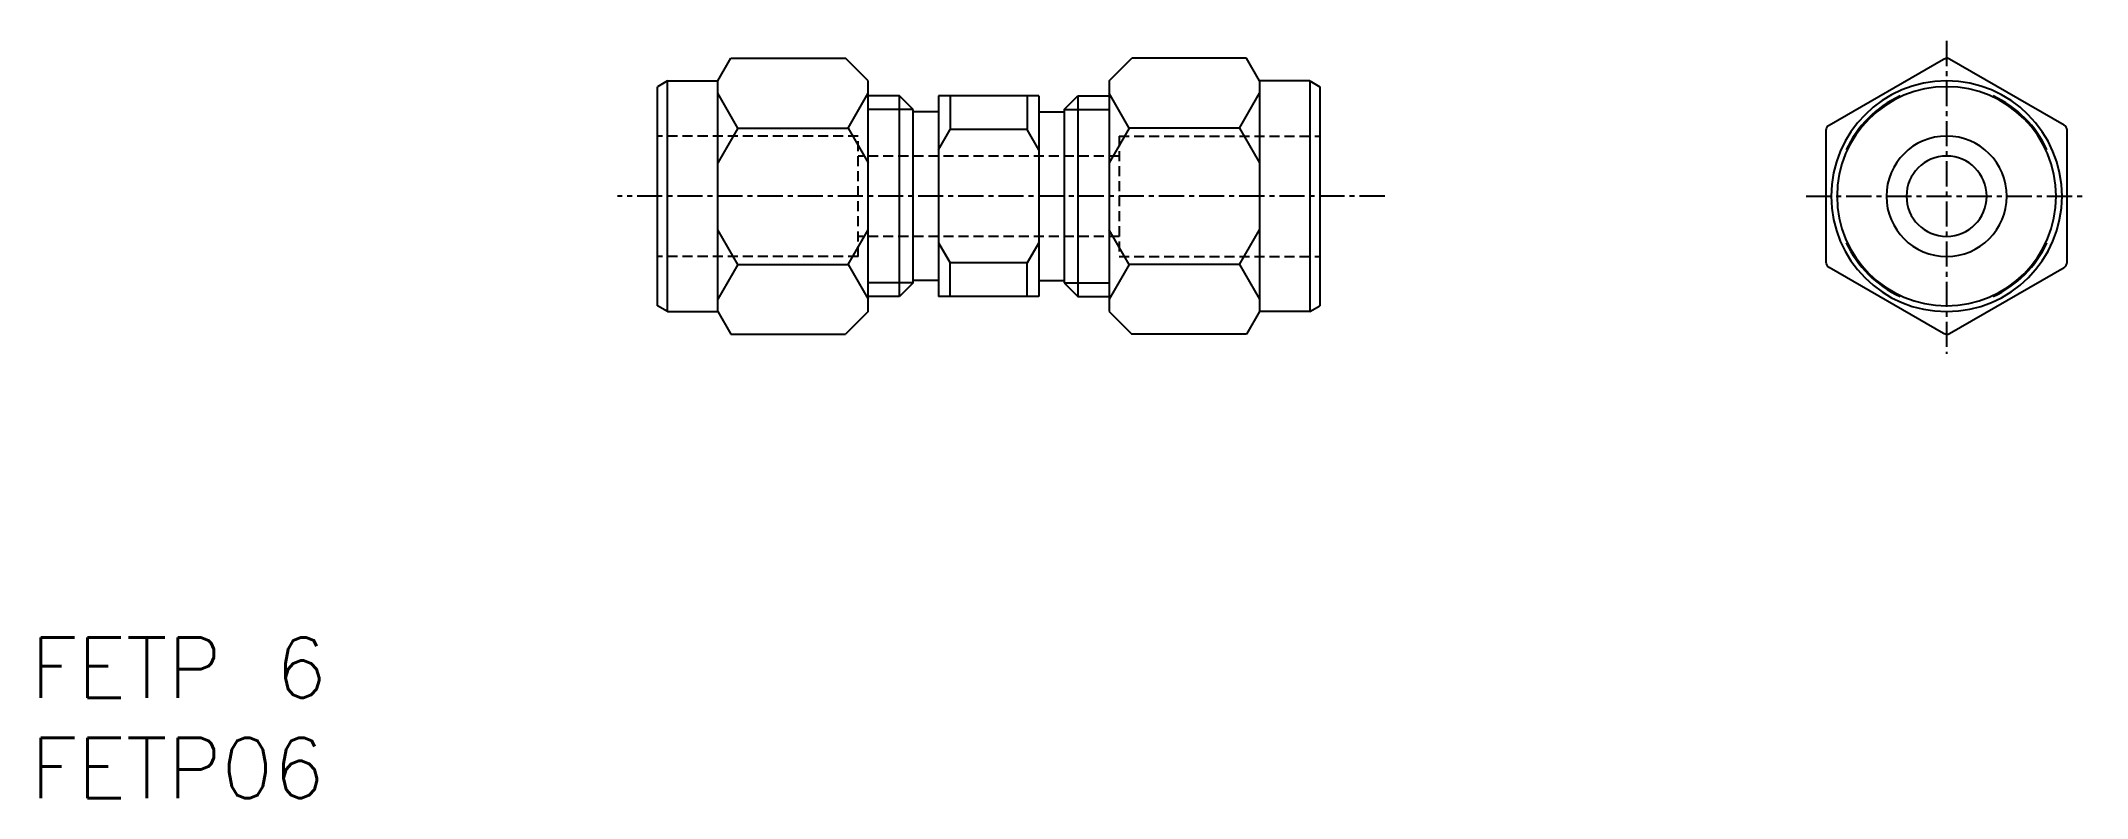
# Model space of a CAD drawing. Extents: x 1 to 102, y 0 to 38.
import ezdxf

# ---------------------------------------------------------------- set-up
doc = ezdxf.new("R2010")
doc.units = 0
doc.linetypes.add('CENTER', pattern=[2, 1.25, -0.25, 0.25, -0.25])
doc.linetypes.add('DASHED', pattern=[0.75, 0.5, -0.25])
doc.layers.get('0').update_dxf_attribs({"linetype": 'CONTINUOUS'})
doc.layers.add('CENTER', color=1, linetype='CENTER')
doc.styles.get("Standard").update_dxf_attribs({"font": 'txt.shx'})

# ---------------------------------------------------------------- blocks, each defined once
blk = doc.blocks.new('*U8')
at = {"color": 7, "linetype": 'CONTINUOUS'}
blk.add_text('FETP06', height=3, dxfattribs=at).set_placement((0, 0))
blk = doc.blocks.new('*U9')
at = {"color": 7, "linetype": 'CONTINUOUS'}
blk.add_text('FETP 6', height=3, dxfattribs=at).set_placement((0, 5))

msp = doc.modelspace()

# ---------------------------------------------------------------- linework, layer by layer
at = {"color": 7, "linetype": 'CONTINUOUS'}
for p, q in [((34.24, 35.75), (34.89, 36.88)), ((34.89, 36.88), (40.61, 36.88)), ((41.74, 35.75), (40.61, 36.88)), ((53.74, 35.75), (54.87, 36.88)), ((60.59, 36.88), (54.87, 36.88)), ((61.24, 35.75), (60.59, 36.88)), ((31.74, 35.75), (31.24, 35.46)), ((31.74, 24.25), (31.74, 35.75)), ((31.74, 35.75), (34.24, 35.75)), ((34.24, 24.25), (34.24, 35.75)), ((41.74, 24.25), (41.74, 35.75)), ((53.74, 35.75), (53.74, 24.25)), ((61.24, 35.75), (61.24, 24.25)), ((63.74, 35.75), (61.24, 35.75)), ((63.74, 35.75), (63.74, 24.25)), ((63.74, 35.75), (64.24, 35.46)), ((31.24, 24.54), (31.24, 35.46)), ((35.24, 33.4), (34.24, 35.13)), ((40.74, 33.4), (41.74, 35.13)), ((43.3, 35), (41.74, 35)), ((43.3, 25), (43.3, 35)), ((43.98, 34.32), (43.3, 35)), ((45.24, 35), (45.24, 25)), ((50.24, 35), (45.24, 35)), ((45.82, 35), (45.82, 33.32)), ((49.66, 35), (49.66, 33.32)), ((50.24, 35), (50.24, 25)), ((51.5, 34.32), (52.18, 35)), ((52.18, 35), (52.18, 25)), ((52.18, 35), (53.74, 35)), ((54.74, 33.4), (53.74, 35.13)), ((60.24, 33.4), (61.24, 35.13)), ((64.24, 35.46), (64.24, 24.54)), ((43.98, 25.68), (43.98, 34.32)), ((45.24, 34.2), (43.98, 34.2)), ((50.24, 34.2), (51.5, 34.2)), ((51.5, 34.32), (51.5, 25.68)), ((35.24, 33.4), (34.24, 31.67)), ((35.24, 33.4), (40.74, 33.4)), ((40.74, 33.4), (41.74, 31.67)), ((45.24, 32.32), (45.82, 33.32)), ((49.66, 33.32), (45.82, 33.32)), ((50.24, 32.32), (49.66, 33.32)), ((54.74, 33.4), (53.74, 31.67)), ((60.24, 33.4), (54.74, 33.4)), ((60.24, 33.4), (61.24, 31.67)), ((35.24, 26.6), (34.24, 28.33)), ((40.74, 26.6), (41.74, 28.33)), ((45.24, 27.68), (45.82, 26.68)), ((50.24, 27.68), (49.66, 26.68)), ((54.74, 26.6), (53.74, 28.33)), ((60.24, 26.6), (61.24, 28.33)), ((35.24, 26.6), (34.24, 24.87)), ((35.24, 26.6), (40.74, 26.6)), ((40.74, 26.6), (41.74, 24.87)), ((49.66, 26.68), (45.82, 26.68)), ((45.82, 25), (45.82, 26.68)), ((49.66, 25), (49.66, 26.68)), ((54.74, 26.6), (53.74, 24.87)), ((60.24, 26.6), (54.74, 26.6)), ((60.24, 26.6), (61.24, 24.87)), ((43.98, 25.68), (43.3, 25)), ((45.24, 25.8), (43.98, 25.8)), ((50.24, 25.8), (51.5, 25.8)), ((51.5, 25.68), (52.18, 25)), ((31.74, 24.25), (31.24, 24.54)), ((43.3, 25), (41.74, 25)), ((50.24, 25), (45.24, 25)), ((52.18, 25), (53.74, 25)), ((63.74, 24.25), (64.24, 24.54)), ((31.74, 24.25), (34.24, 24.25)), ((34.24, 24.25), (34.89, 23.12)), ((41.74, 24.25), (40.61, 23.12)), ((53.74, 24.25), (54.87, 23.12)), ((61.24, 24.25), (60.59, 23.12)), ((63.74, 24.25), (61.24, 24.25)), ((34.89, 23.12), (40.61, 23.12)), ((60.59, 23.12), (54.87, 23.12))]:
    msp.add_line(p, q, dxfattribs=at)
at = {"color": 3, "linetype": 'CONTINUOUS'}
for p, q in [((43.98, 34.32), (41.74, 34.32)), ((51.5, 34.32), (53.74, 34.32)), ((43.98, 25.68), (41.74, 25.68)), ((51.5, 25.68), (53.74, 25.68))]:
    msp.add_line(p, q, dxfattribs=at)
at = {"color": 3, "linetype": 'DASHED'}
for p, q in [((41.24, 33), (31.24, 33)), ((41.24, 27), (41.24, 33)), ((54.24, 33), (54.24, 27)), ((54.24, 33), (64.24, 33)), ((54.24, 32), (41.24, 32)), ((54.24, 28), (41.24, 28)), ((41.24, 27), (31.24, 27)), ((54.24, 27), (64.24, 27))]:
    msp.add_line(p, q, dxfattribs=at)
at = {"color": 7, "linetype": 'CONTINUOUS'}
for points in [[(95.48, 23.12, -0.131652), (95.33, 23.16), (89.63, 26.45, -0.267949), (89.48, 26.71), (89.48, 33.29, -0.267949), (89.63, 33.55), (95.33, 36.84, -0.131652), (95.48, 36.88)], [(95.48, 23.12, 0.131652), (95.63, 23.16), (101.33, 26.45, 0.267949), (101.48, 26.71), (101.48, 33.29, 0.267949), (101.33, 33.55), (95.63, 36.84, 0.131652), (95.48, 36.88)]]:
    msp.add_lwpolyline(points, format="xyb", dxfattribs=at)
for radius, start, end in [(5.75, 90, 270), (5.75, 270, 90), (5.46, 90, 270), (5.51, 114.8595, 155.1405), (5.46, 270, 90), (5.51, 24.8595, 65.1405), (3, 90, 270), (3, 270, 90), (2, 90, 270), (2, 270, 90), (5.51, 204.8595, 245.1405), (5.51, 294.8595, 335.1405)]:
    msp.add_arc((95.48, 30), radius, start, end, dxfattribs=at)
at = {"layer": 'CENTER', "color": 1, "linetype": 'CENTER'}
for p, q in [((95.48, 37.74), (95.48, 22.14)), ((67.48, 30), (29.24, 30)), ((88.48, 30), (102.48, 30))]:
    msp.add_line(p, q, dxfattribs=at)

# ---------------------------------------------------------------- block references
at = {"color": 7, "linetype": 'CONTINUOUS'}
for name in ['*U9', '*U8']:
    msp.add_blockref(name, (0, 0), dxfattribs=at)

doc.saveas('drawing.dxf')
